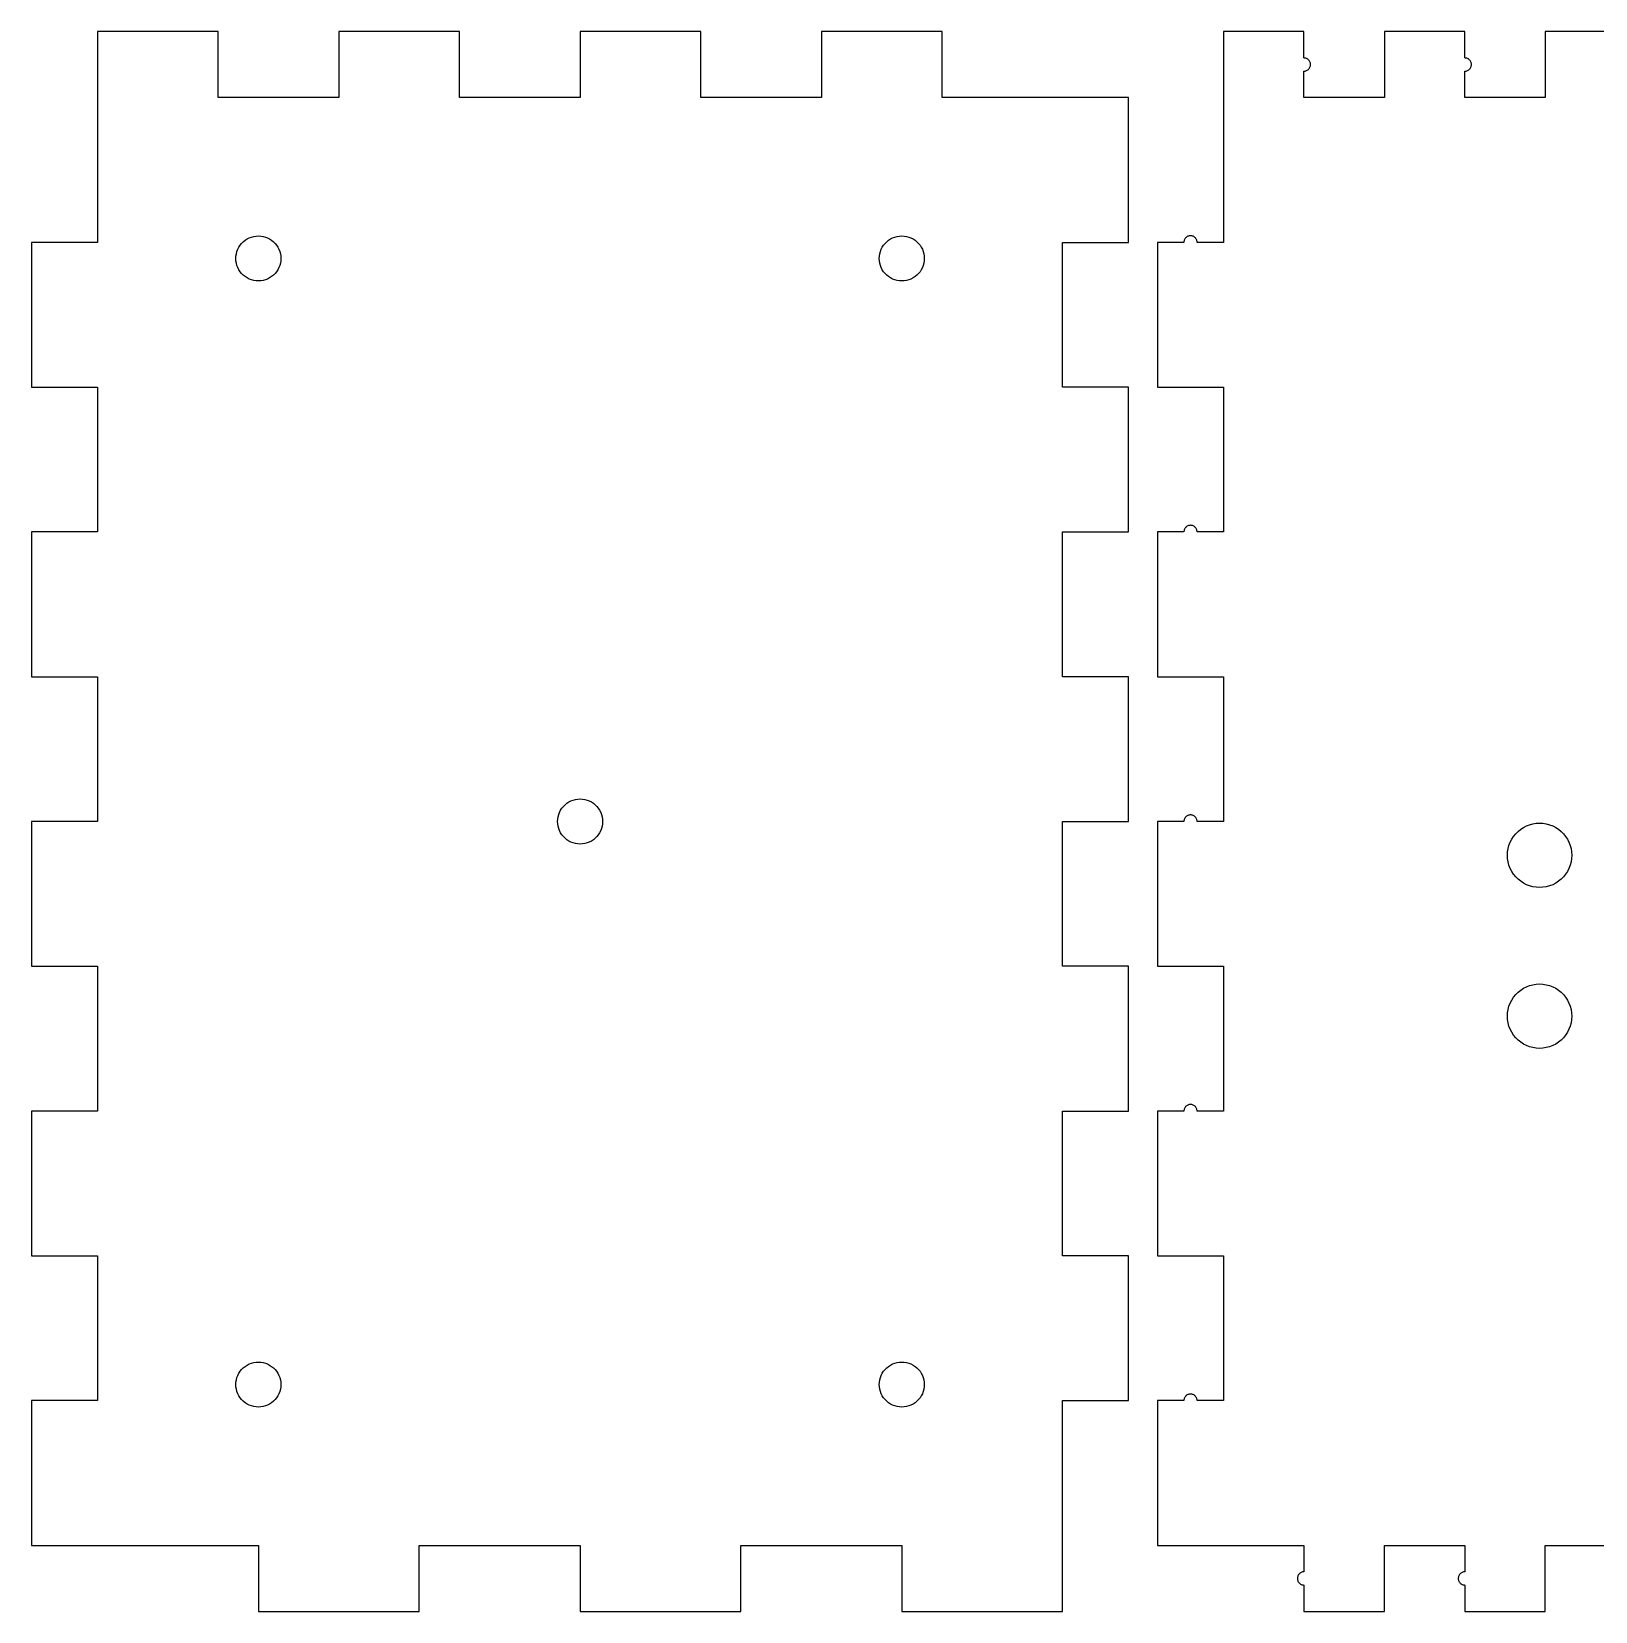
# Model space of a CAD drawing. Header units: metres. Extents: x -4 to 254, y -4 to 180.
# Drawn here: x 65.9 to 163.1, y -4.1 to 94.1 of the extents above; entities that cross this region are included whole.
import ezdxf

# ---------------------------------------------------------------- set-up
doc = ezdxf.new("R2010")
doc.units = ezdxf.units.M

msp = doc.modelspace()

# ---------------------------------------------------------------- linework, layer by layer
for p, q in [((77.5, 94.1), (70, 94.1)), ((70, 94.1), (70, 81)), ((77.5, 90), (77.5, 94.1)), ((92.5, 94.1), (85, 94.1)), ((85, 94.1), (85, 90)), ((92.5, 90), (92.5, 94.1)), ((107.5, 94.1), (100, 94.1)), ((100, 94.1), (100, 90)), ((107.5, 90), (107.5, 94.1)), ((122.5, 94.1), (115, 94.1)), ((115, 94.1), (115, 90)), ((122.5, 90), (122.5, 94.1)), ((145, 94.1), (140, 94.1)), ((140, 94.1), (140, 81)), ((145, 92.46), (145, 94.1)), ((155, 94.1), (150, 94.1)), ((150, 94.1), (150, 90)), ((155, 92.46), (155, 94.1)), ((165, 94.1), (160, 94.1)), ((160, 94.1), (160, 90)), ((145.043, 92.4577), (145, 92.46)), ((145.085, 92.451), (145.043, 92.4577)), ((145.127, 92.4399), (145.085, 92.451)), ((145.167, 92.4245), (145.127, 92.4399)), ((145.205, 92.4051), (145.167, 92.4245)), ((145.241, 92.3817), (145.205, 92.4051)), ((145.274, 92.3547), (145.241, 92.3817)), ((145.305, 92.3243), (145.274, 92.3547)), ((145.332, 92.291), (145.305, 92.3243)), ((155.043, 92.4577), (155, 92.46)), ((155.085, 92.451), (155.043, 92.4577)), ((155.127, 92.4399), (155.085, 92.451)), ((155.167, 92.4245), (155.127, 92.4399)), ((155.205, 92.4051), (155.167, 92.4245)), ((155.241, 92.3817), (155.205, 92.4051)), ((155.274, 92.3547), (155.241, 92.3817)), ((155.305, 92.3243), (155.274, 92.3547)), ((155.332, 92.291), (155.305, 92.3243)), ((145, 91.64), (145.043, 91.6422)), ((145, 90), (145, 91.64)), ((145.043, 91.6422), (145.085, 91.6489)), ((145.085, 91.6489), (145.127, 91.66)), ((145.127, 91.66), (145.167, 91.6754)), ((145.167, 91.6754), (145.205, 91.6949)), ((145.205, 91.6949), (145.241, 91.7183)), ((145.241, 91.7183), (145.274, 91.7453)), ((145.274, 91.7453), (145.305, 91.7757)), ((145.305, 91.7757), (145.332, 91.809)), ((145.355, 92.255), (145.332, 92.291)), ((145.332, 91.809), (145.355, 91.845)), ((145.375, 92.2168), (145.355, 92.255)), ((145.355, 91.845), (145.375, 91.8832)), ((145.39, 92.1767), (145.375, 92.2168)), ((145.375, 91.8832), (145.39, 91.9233)), ((145.401, 92.1352), (145.39, 92.1767)), ((145.39, 91.9233), (145.401, 91.9647)), ((145.408, 92.0928), (145.401, 92.1352)), ((145.401, 91.9647), (145.408, 92.0071)), ((145.41, 92.05), (145.408, 92.0928)), ((145.408, 92.0071), (145.41, 92.05)), ((155, 91.64), (155.043, 91.6422)), ((155, 90), (155, 91.64)), ((155.043, 91.6422), (155.085, 91.6489)), ((155.085, 91.6489), (155.127, 91.66)), ((155.127, 91.66), (155.167, 91.6754)), ((155.167, 91.6754), (155.205, 91.6949)), ((155.205, 91.6949), (155.241, 91.7183)), ((155.241, 91.7183), (155.274, 91.7453)), ((155.274, 91.7453), (155.305, 91.7757)), ((155.305, 91.7757), (155.332, 91.809)), ((155.355, 92.255), (155.332, 92.291)), ((155.332, 91.809), (155.355, 91.845)), ((155.375, 92.2168), (155.355, 92.255)), ((155.355, 91.845), (155.375, 91.8832)), ((155.39, 92.1767), (155.375, 92.2168)), ((155.375, 91.8832), (155.39, 91.9233)), ((155.401, 92.1352), (155.39, 92.1767)), ((155.39, 91.9233), (155.401, 91.9647)), ((155.408, 92.0928), (155.401, 92.1352)), ((155.401, 91.9647), (155.408, 92.0071)), ((155.41, 92.05), (155.408, 92.0928)), ((155.408, 92.0071), (155.41, 92.05)), ((85, 90), (77.5, 90)), ((100, 90), (92.5, 90)), ((115, 90), (107.5, 90)), ((134.1, 90), (122.5, 90)), ((134.1, 81), (134.1, 90)), ((150, 90), (145, 90)), ((160, 90), (155, 90)), ((70, 81), (65.9, 81)), ((65.9, 81), (65.9, 72)), ((78.6685, 80.4326), (78.721, 80.5694)), ((78.721, 80.5694), (78.7876, 80.7)), ((78.7876, 80.7), (78.8674, 80.8229)), ((78.8674, 80.8229), (78.9596, 80.9368)), ((78.9596, 80.9368), (79.0632, 81.0404)), ((79.0632, 81.0404), (79.1771, 81.1326)), ((79.1771, 81.1326), (79.3, 81.2124)), ((79.3, 81.2124), (79.4306, 81.279)), ((79.4306, 81.279), (79.5674, 81.3315)), ((79.5674, 81.3315), (79.7089, 81.3694)), ((79.7089, 81.3694), (79.8537, 81.3923)), ((79.8537, 81.3923), (80, 81.4)), ((80, 81.4), (80.1463, 81.3923)), ((80.1463, 81.3923), (80.2911, 81.3694)), ((80.2911, 81.3694), (80.4326, 81.3315)), ((80.4326, 81.3315), (80.5694, 81.279)), ((80.5694, 81.279), (80.7, 81.2124)), ((80.7, 81.2124), (80.8229, 81.1326)), ((80.8229, 81.1326), (80.9368, 81.0404)), ((80.9368, 81.0404), (81.0404, 80.9368)), ((81.0404, 80.9368), (81.1326, 80.8229)), ((81.1326, 80.8229), (81.2124, 80.7)), ((81.2124, 80.7), (81.279, 80.5694)), ((81.279, 80.5694), (81.3315, 80.4326)), ((118.669, 80.4326), (118.721, 80.5694)), ((118.721, 80.5694), (118.788, 80.7)), ((118.788, 80.7), (118.867, 80.8229)), ((118.867, 80.8229), (118.96, 80.9368)), ((118.96, 80.9368), (119.063, 81.0404)), ((119.063, 81.0404), (119.177, 81.1326)), ((119.177, 81.1326), (119.3, 81.2124)), ((119.3, 81.2124), (119.431, 81.279)), ((119.431, 81.279), (119.567, 81.3315)), ((119.567, 81.3315), (119.709, 81.3694)), ((119.709, 81.3694), (119.854, 81.3923)), ((119.854, 81.3923), (120, 81.4)), ((120, 81.4), (120.146, 81.3923)), ((120.146, 81.3923), (120.291, 81.3694)), ((120.291, 81.3694), (120.433, 81.3315)), ((120.433, 81.3315), (120.569, 81.279)), ((120.569, 81.279), (120.7, 81.2124)), ((120.7, 81.2124), (120.823, 81.1326)), ((120.823, 81.1326), (120.937, 81.0404)), ((120.937, 81.0404), (121.04, 80.9368)), ((121.04, 80.9368), (121.133, 80.8229)), ((121.133, 80.8229), (121.212, 80.7)), ((121.212, 80.7), (121.279, 80.5694)), ((121.279, 80.5694), (121.331, 80.4326)), ((130, 72), (130, 81)), ((130, 81), (134.1, 81)), ((137.54, 81), (135.9, 81)), ((135.9, 81), (135.9, 72)), ((137.542, 81.0428), (137.54, 81)), ((137.549, 81.0852), (137.542, 81.0428)), ((137.56, 81.1267), (137.549, 81.0852)), ((137.575, 81.1667), (137.56, 81.1267)), ((137.595, 81.205), (137.575, 81.1667)), ((137.618, 81.241), (137.595, 81.205)), ((137.645, 81.2743), (137.618, 81.241)), ((137.676, 81.3047), (137.645, 81.2743)), ((137.709, 81.3317), (137.676, 81.3047)), ((137.745, 81.3551), (137.709, 81.3317)), ((137.783, 81.3745), (137.745, 81.3551)), ((137.823, 81.3899), (137.783, 81.3745)), ((137.865, 81.401), (137.823, 81.3899)), ((137.907, 81.4077), (137.865, 81.401)), ((137.95, 81.41), (137.907, 81.4077)), ((137.993, 81.4077), (137.95, 81.41)), ((138.035, 81.401), (137.993, 81.4077)), ((138.077, 81.3899), (138.035, 81.401)), ((138.117, 81.3745), (138.077, 81.3899)), ((138.155, 81.3551), (138.117, 81.3745)), ((138.191, 81.3317), (138.155, 81.3551)), ((138.224, 81.3047), (138.191, 81.3317)), ((138.255, 81.2743), (138.224, 81.3047)), ((138.282, 81.241), (138.255, 81.2743)), ((138.305, 81.205), (138.282, 81.241)), ((138.325, 81.1667), (138.305, 81.205)), ((138.34, 81.1267), (138.325, 81.1667)), ((138.351, 81.0852), (138.34, 81.1267)), ((138.358, 81.0428), (138.351, 81.0852)), ((138.36, 81), (138.358, 81.0428)), ((140, 81), (138.36, 81)), ((78.6, 80), (78.6077, 80.1463)), ((78.6077, 79.8537), (78.6, 80)), ((78.6077, 80.1463), (78.6306, 80.2911)), ((78.6306, 79.7089), (78.6077, 79.8537)), ((78.6306, 80.2911), (78.6685, 80.4326)), ((78.6685, 79.5674), (78.6306, 79.7089)), ((78.721, 79.4306), (78.6685, 79.5674)), ((81.3315, 79.5674), (81.279, 79.4306)), ((81.3315, 80.4326), (81.3694, 80.2911)), ((81.3694, 79.7089), (81.3315, 79.5674)), ((81.3694, 80.2911), (81.3923, 80.1463)), ((81.3923, 79.8537), (81.3694, 79.7089)), ((81.3923, 80.1463), (81.4, 80)), ((81.4, 80), (81.3923, 79.8537)), ((118.6, 80), (118.608, 80.1463)), ((118.608, 79.8537), (118.6, 80)), ((118.608, 80.1463), (118.631, 80.2911)), ((118.631, 79.7089), (118.608, 79.8537)), ((118.631, 80.2911), (118.669, 80.4326)), ((118.669, 79.5674), (118.631, 79.7089)), ((118.721, 79.4306), (118.669, 79.5674)), ((121.331, 79.5674), (121.279, 79.4306)), ((121.331, 80.4326), (121.369, 80.2911)), ((121.369, 79.7089), (121.331, 79.5674)), ((121.369, 80.2911), (121.392, 80.1463)), ((121.392, 79.8537), (121.369, 79.7089)), ((121.392, 80.1463), (121.4, 80)), ((121.4, 80), (121.392, 79.8537)), ((78.7876, 79.3), (78.721, 79.4306)), ((78.8674, 79.1771), (78.7876, 79.3)), ((78.9596, 79.0632), (78.8674, 79.1771)), ((79.0632, 78.9596), (78.9596, 79.0632)), ((79.1771, 78.8674), (79.0632, 78.9596)), ((79.3, 78.7876), (79.1771, 78.8674)), ((79.4306, 78.721), (79.3, 78.7876)), ((79.5674, 78.6685), (79.4306, 78.721)), ((79.7089, 78.6306), (79.5674, 78.6685)), ((79.8537, 78.6077), (79.7089, 78.6306)), ((80, 78.6), (79.8537, 78.6077)), ((80.1463, 78.6077), (80, 78.6)), ((80.2911, 78.6306), (80.1463, 78.6077)), ((80.4326, 78.6685), (80.2911, 78.6306)), ((80.5694, 78.721), (80.4326, 78.6685)), ((80.7, 78.7876), (80.5694, 78.721)), ((80.8229, 78.8674), (80.7, 78.7876)), ((80.9368, 78.9596), (80.8229, 78.8674)), ((81.0404, 79.0632), (80.9368, 78.9596)), ((81.1326, 79.1771), (81.0404, 79.0632)), ((81.2124, 79.3), (81.1326, 79.1771)), ((81.279, 79.4306), (81.2124, 79.3)), ((118.788, 79.3), (118.721, 79.4306)), ((118.867, 79.1771), (118.788, 79.3)), ((118.96, 79.0632), (118.867, 79.1771)), ((119.063, 78.9596), (118.96, 79.0632)), ((119.177, 78.8674), (119.063, 78.9596)), ((119.3, 78.7876), (119.177, 78.8674)), ((119.431, 78.721), (119.3, 78.7876)), ((119.567, 78.6685), (119.431, 78.721)), ((119.709, 78.6306), (119.567, 78.6685)), ((119.854, 78.6077), (119.709, 78.6306)), ((120, 78.6), (119.854, 78.6077)), ((120.146, 78.6077), (120, 78.6)), ((120.291, 78.6306), (120.146, 78.6077)), ((120.433, 78.6685), (120.291, 78.6306)), ((120.569, 78.721), (120.433, 78.6685)), ((120.7, 78.7876), (120.569, 78.721)), ((120.823, 78.8674), (120.7, 78.7876)), ((120.937, 78.9596), (120.823, 78.8674)), ((121.04, 79.0632), (120.937, 78.9596)), ((121.133, 79.1771), (121.04, 79.0632)), ((121.212, 79.3), (121.133, 79.1771)), ((121.279, 79.4306), (121.212, 79.3)), ((65.9, 72), (70, 72)), ((70, 72), (70, 63)), ((134.1, 72), (130, 72)), ((134.1, 63), (134.1, 72)), ((135.9, 72), (140, 72)), ((140, 72), (140, 63)), ((70, 63), (65.9, 63)), ((65.9, 63), (65.9, 54)), ((130, 54), (130, 63)), ((130, 63), (134.1, 63)), ((137.54, 63), (135.9, 63)), ((135.9, 63), (135.9, 54)), ((137.542, 63.0428), (137.54, 63)), ((137.549, 63.0852), (137.542, 63.0428)), ((137.56, 63.1267), (137.549, 63.0852)), ((137.575, 63.1667), (137.56, 63.1267)), ((137.595, 63.205), (137.575, 63.1667)), ((137.618, 63.241), (137.595, 63.205)), ((137.645, 63.2743), (137.618, 63.241)), ((137.676, 63.3047), (137.645, 63.2743)), ((137.709, 63.3317), (137.676, 63.3047)), ((137.745, 63.3551), (137.709, 63.3317)), ((137.783, 63.3745), (137.745, 63.3551)), ((137.823, 63.3899), (137.783, 63.3745)), ((137.865, 63.401), (137.823, 63.3899)), ((137.907, 63.4077), (137.865, 63.401)), ((137.95, 63.41), (137.907, 63.4077)), ((137.993, 63.4077), (137.95, 63.41)), ((138.035, 63.401), (137.993, 63.4077)), ((138.077, 63.3899), (138.035, 63.401)), ((138.117, 63.3745), (138.077, 63.3899)), ((138.155, 63.3551), (138.117, 63.3745)), ((138.191, 63.3317), (138.155, 63.3551)), ((138.224, 63.3047), (138.191, 63.3317)), ((138.255, 63.2743), (138.224, 63.3047)), ((138.282, 63.241), (138.255, 63.2743)), ((138.305, 63.205), (138.282, 63.241)), ((138.325, 63.1667), (138.305, 63.205)), ((138.34, 63.1267), (138.325, 63.1667)), ((138.351, 63.0852), (138.34, 63.1267)), ((138.358, 63.0428), (138.351, 63.0852)), ((138.36, 63), (138.358, 63.0428)), ((140, 63), (138.36, 63)), ((65.9, 54), (70, 54)), ((70, 54), (70, 45)), ((134.1, 54), (130, 54)), ((134.1, 45), (134.1, 54)), ((135.9, 54), (140, 54)), ((140, 54), (140, 45)), ((99.1771, 46.1326), (99.3, 46.2124)), ((99.3, 46.2124), (99.4306, 46.279)), ((99.4306, 46.279), (99.5674, 46.3315)), ((99.5674, 46.3315), (99.7089, 46.3694)), ((99.7089, 46.3694), (99.8537, 46.3923)), ((99.8537, 46.3923), (100, 46.4)), ((100, 46.4), (100.146, 46.3923)), ((100.146, 46.3923), (100.291, 46.3694)), ((100.291, 46.3694), (100.433, 46.3315)), ((100.433, 46.3315), (100.569, 46.279)), ((100.569, 46.279), (100.7, 46.2124)), ((100.7, 46.2124), (100.823, 46.1326)), ((98.6077, 45.1463), (98.6306, 45.2911)), ((98.6306, 45.2911), (98.6685, 45.4326)), ((98.6685, 45.4326), (98.721, 45.5694)), ((98.721, 45.5694), (98.7876, 45.7)), ((98.7876, 45.7), (98.8674, 45.8229)), ((98.8674, 45.8229), (98.9596, 45.9368)), ((98.9596, 45.9368), (99.0632, 46.0404)), ((99.0632, 46.0404), (99.1771, 46.1326)), ((100.823, 46.1326), (100.937, 46.0404)), ((100.937, 46.0404), (101.04, 45.9368)), ((101.04, 45.9368), (101.133, 45.8229)), ((101.133, 45.8229), (101.212, 45.7)), ((101.212, 45.7), (101.279, 45.5694)), ((101.279, 45.5694), (101.331, 45.4326)), ((101.331, 45.4326), (101.369, 45.2911)), ((101.369, 45.2911), (101.392, 45.1463)), ((137.595, 45.205), (137.575, 45.1667)), ((137.618, 45.241), (137.595, 45.205)), ((137.645, 45.2743), (137.618, 45.241)), ((137.676, 45.3047), (137.645, 45.2743)), ((137.709, 45.3317), (137.676, 45.3047)), ((137.745, 45.3551), (137.709, 45.3317)), ((137.783, 45.3745), (137.745, 45.3551)), ((137.823, 45.3899), (137.783, 45.3745)), ((137.865, 45.401), (137.823, 45.3899)), ((137.907, 45.4077), (137.865, 45.401)), ((137.95, 45.41), (137.907, 45.4077)), ((137.993, 45.4077), (137.95, 45.41)), ((138.035, 45.401), (137.993, 45.4077)), ((138.077, 45.3899), (138.035, 45.401)), ((138.117, 45.3745), (138.077, 45.3899)), ((138.155, 45.3551), (138.117, 45.3745)), ((138.191, 45.3317), (138.155, 45.3551)), ((138.224, 45.3047), (138.191, 45.3317)), ((138.255, 45.2743), (138.224, 45.3047)), ((138.282, 45.241), (138.255, 45.2743)), ((138.305, 45.205), (138.282, 45.241)), ((138.325, 45.1667), (138.305, 45.205)), ((70, 45), (65.9, 45)), ((65.9, 45), (65.9, 36)), ((98.6, 45), (98.6077, 45.1463)), ((98.6077, 44.8537), (98.6, 45)), ((98.6306, 44.7089), (98.6077, 44.8537)), ((98.6685, 44.5674), (98.6306, 44.7089)), ((98.721, 44.4306), (98.6685, 44.5674)), ((98.7876, 44.3), (98.721, 44.4306)), ((98.8674, 44.1771), (98.7876, 44.3)), ((101.212, 44.3), (101.133, 44.1771)), ((101.279, 44.4306), (101.212, 44.3)), ((101.331, 44.5674), (101.279, 44.4306)), ((101.369, 44.7089), (101.331, 44.5674)), ((101.392, 44.8537), (101.369, 44.7089)), ((101.392, 45.1463), (101.4, 45)), ((101.4, 45), (101.392, 44.8537)), ((130, 36), (130, 45)), ((130, 45), (134.1, 45)), ((137.54, 45), (135.9, 45)), ((135.9, 45), (135.9, 36)), ((137.542, 45.0428), (137.54, 45)), ((137.549, 45.0852), (137.542, 45.0428)), ((137.56, 45.1267), (137.549, 45.0852)), ((137.575, 45.1667), (137.56, 45.1267)), ((138.34, 45.1267), (138.325, 45.1667)), ((138.351, 45.0852), (138.34, 45.1267)), ((138.358, 45.0428), (138.351, 45.0852)), ((138.36, 45), (138.358, 45.0428)), ((140, 45), (138.36, 45)), ((158.032, 44.0756), (158.164, 44.2383)), ((158.164, 44.2383), (158.312, 44.3863)), ((158.312, 44.3863), (158.474, 44.518)), ((158.474, 44.518), (158.65, 44.632)), ((158.65, 44.632), (158.837, 44.7271)), ((158.837, 44.7271), (159.032, 44.8021)), ((159.032, 44.8021), (159.234, 44.8563)), ((159.234, 44.8563), (159.441, 44.889)), ((159.441, 44.889), (159.65, 44.9)), ((159.65, 44.9), (159.859, 44.889)), ((159.859, 44.889), (160.066, 44.8563)), ((160.066, 44.8563), (160.268, 44.8021)), ((160.268, 44.8021), (160.463, 44.7271)), ((160.463, 44.7271), (160.65, 44.632)), ((160.65, 44.632), (160.826, 44.518)), ((160.826, 44.518), (160.988, 44.3863)), ((160.988, 44.3863), (161.136, 44.2383)), ((161.136, 44.2383), (161.268, 44.0756)), ((98.9596, 44.0632), (98.8674, 44.1771)), ((99.0632, 43.9596), (98.9596, 44.0632)), ((99.1771, 43.8674), (99.0632, 43.9596)), ((99.3, 43.7876), (99.1771, 43.8674)), ((99.4306, 43.721), (99.3, 43.7876)), ((99.5674, 43.6685), (99.4306, 43.721)), ((99.7089, 43.6306), (99.5674, 43.6685)), ((99.8537, 43.6077), (99.7089, 43.6306)), ((100, 43.6), (99.8537, 43.6077)), ((100.146, 43.6077), (100, 43.6)), ((100.291, 43.6306), (100.146, 43.6077)), ((100.433, 43.6685), (100.291, 43.6306)), ((100.569, 43.721), (100.433, 43.6685)), ((100.7, 43.7876), (100.569, 43.721)), ((100.823, 43.8674), (100.7, 43.7876)), ((100.937, 43.9596), (100.823, 43.8674)), ((101.04, 44.0632), (100.937, 43.9596)), ((101.133, 44.1771), (101.04, 44.0632)), ((157.661, 43.1091), (157.694, 43.3158)), ((157.694, 43.3158), (157.748, 43.518)), ((157.748, 43.518), (157.823, 43.7135)), ((157.823, 43.7135), (157.918, 43.9)), ((157.918, 43.9), (158.032, 44.0756)), ((161.268, 44.0756), (161.382, 43.9)), ((161.382, 43.9), (161.477, 43.7135)), ((161.477, 43.7135), (161.552, 43.518)), ((161.552, 43.518), (161.606, 43.3158)), ((161.606, 43.3158), (161.639, 43.1091)), ((157.65, 42.9), (157.661, 43.1091)), ((157.661, 42.6909), (157.65, 42.9)), ((157.694, 42.4842), (157.661, 42.6909)), ((157.748, 42.282), (157.694, 42.4842)), ((157.823, 42.0865), (157.748, 42.282)), ((161.552, 42.282), (161.477, 42.0865)), ((161.606, 42.4842), (161.552, 42.282)), ((161.639, 42.6909), (161.606, 42.4842)), ((161.639, 43.1091), (161.65, 42.9)), ((161.65, 42.9), (161.639, 42.6909)), ((157.918, 41.9), (157.823, 42.0865)), ((158.032, 41.7244), (157.918, 41.9)), ((158.164, 41.5617), (158.032, 41.7244)), ((158.312, 41.4137), (158.164, 41.5617)), ((158.474, 41.282), (158.312, 41.4137)), ((158.65, 41.1679), (158.474, 41.282)), ((160.826, 41.282), (160.65, 41.1679)), ((160.988, 41.4137), (160.826, 41.282)), ((161.136, 41.5617), (160.988, 41.4137)), ((161.268, 41.7244), (161.136, 41.5617)), ((161.382, 41.9), (161.268, 41.7244)), ((161.477, 42.0865), (161.382, 41.9)), ((158.837, 41.0729), (158.65, 41.1679)), ((159.032, 40.9979), (158.837, 41.0729)), ((159.234, 40.9437), (159.032, 40.9979)), ((159.441, 40.9109), (159.234, 40.9437)), ((159.65, 40.9), (159.441, 40.9109)), ((159.859, 40.9109), (159.65, 40.9)), ((160.066, 40.9437), (159.859, 40.9109)), ((160.268, 40.9979), (160.066, 40.9437)), ((160.463, 41.0729), (160.268, 40.9979)), ((160.65, 41.1679), (160.463, 41.0729)), ((65.9, 36), (70, 36)), ((70, 36), (70, 27)), ((134.1, 36), (130, 36)), ((134.1, 27), (134.1, 36)), ((135.9, 36), (140, 36)), ((140, 36), (140, 27)), ((158.164, 34.2383), (158.312, 34.3863)), ((158.312, 34.3863), (158.474, 34.518)), ((158.474, 34.518), (158.65, 34.632)), ((158.65, 34.632), (158.837, 34.7271)), ((158.837, 34.7271), (159.032, 34.8021)), ((159.032, 34.8021), (159.234, 34.8563)), ((159.234, 34.8563), (159.441, 34.889)), ((159.441, 34.889), (159.65, 34.9)), ((159.65, 34.9), (159.859, 34.889)), ((159.859, 34.889), (160.066, 34.8563)), ((160.066, 34.8563), (160.268, 34.8021)), ((160.268, 34.8021), (160.463, 34.7271)), ((160.463, 34.7271), (160.65, 34.632)), ((160.65, 34.632), (160.826, 34.518)), ((160.826, 34.518), (160.988, 34.3863)), ((160.988, 34.3863), (161.136, 34.2383)), ((157.694, 33.3158), (157.748, 33.518)), ((157.748, 33.518), (157.823, 33.7135)), ((157.823, 33.7135), (157.918, 33.9)), ((157.918, 33.9), (158.032, 34.0756)), ((158.032, 34.0756), (158.164, 34.2383)), ((161.136, 34.2383), (161.268, 34.0756)), ((161.268, 34.0756), (161.382, 33.9)), ((161.382, 33.9), (161.477, 33.7135)), ((161.477, 33.7135), (161.552, 33.518)), ((161.552, 33.518), (161.606, 33.3158)), ((157.65, 32.9), (157.661, 33.1091)), ((157.661, 32.6909), (157.65, 32.9)), ((157.661, 33.1091), (157.694, 33.3158)), ((157.694, 32.4842), (157.661, 32.6909)), ((157.748, 32.282), (157.694, 32.4842)), ((161.606, 32.4842), (161.552, 32.282)), ((161.606, 33.3158), (161.639, 33.1091)), ((161.639, 32.6909), (161.606, 32.4842)), ((161.639, 33.1091), (161.65, 32.9)), ((161.65, 32.9), (161.639, 32.6909)), ((157.823, 32.0865), (157.748, 32.282)), ((157.918, 31.9), (157.823, 32.0865)), ((158.032, 31.7244), (157.918, 31.9)), ((158.164, 31.5617), (158.032, 31.7244)), ((158.312, 31.4137), (158.164, 31.5617)), ((161.136, 31.5617), (160.988, 31.4137)), ((161.268, 31.7244), (161.136, 31.5617)), ((161.382, 31.9), (161.268, 31.7244)), ((161.477, 32.0865), (161.382, 31.9)), ((161.552, 32.282), (161.477, 32.0865)), ((158.474, 31.282), (158.312, 31.4137)), ((158.65, 31.1679), (158.474, 31.282)), ((158.837, 31.0729), (158.65, 31.1679)), ((159.032, 30.9979), (158.837, 31.0729)), ((159.234, 30.9437), (159.032, 30.9979)), ((159.441, 30.9109), (159.234, 30.9437)), ((159.65, 30.9), (159.441, 30.9109)), ((159.859, 30.9109), (159.65, 30.9)), ((160.066, 30.9437), (159.859, 30.9109)), ((160.268, 30.9979), (160.066, 30.9437)), ((160.463, 31.0729), (160.268, 30.9979)), ((160.65, 31.1679), (160.463, 31.0729)), ((160.826, 31.282), (160.65, 31.1679)), ((160.988, 31.4137), (160.826, 31.282)), ((70, 27), (65.9, 27)), ((65.9, 27), (65.9, 18)), ((130, 18), (130, 27)), ((130, 27), (134.1, 27)), ((137.54, 27), (135.9, 27)), ((135.9, 27), (135.9, 18)), ((137.542, 27.0428), (137.54, 27)), ((137.549, 27.0852), (137.542, 27.0428)), ((137.56, 27.1267), (137.549, 27.0852)), ((137.575, 27.1667), (137.56, 27.1267)), ((137.595, 27.205), (137.575, 27.1667)), ((137.618, 27.241), (137.595, 27.205)), ((137.645, 27.2743), (137.618, 27.241)), ((137.676, 27.3047), (137.645, 27.2743)), ((137.709, 27.3317), (137.676, 27.3047)), ((137.745, 27.3551), (137.709, 27.3317)), ((137.783, 27.3745), (137.745, 27.3551)), ((137.823, 27.3899), (137.783, 27.3745)), ((137.865, 27.401), (137.823, 27.3899)), ((137.907, 27.4077), (137.865, 27.401)), ((137.95, 27.41), (137.907, 27.4077)), ((137.993, 27.4077), (137.95, 27.41)), ((138.035, 27.401), (137.993, 27.4077)), ((138.077, 27.3899), (138.035, 27.401)), ((138.117, 27.3745), (138.077, 27.3899)), ((138.155, 27.3551), (138.117, 27.3745)), ((138.191, 27.3317), (138.155, 27.3551)), ((138.224, 27.3047), (138.191, 27.3317)), ((138.255, 27.2743), (138.224, 27.3047)), ((138.282, 27.241), (138.255, 27.2743)), ((138.305, 27.205), (138.282, 27.241)), ((138.325, 27.1667), (138.305, 27.205)), ((138.34, 27.1267), (138.325, 27.1667)), ((138.351, 27.0852), (138.34, 27.1267)), ((138.358, 27.0428), (138.351, 27.0852)), ((138.36, 27), (138.358, 27.0428)), ((140, 27), (138.36, 27)), ((65.9, 18), (70, 18)), ((70, 18), (70, 9)), ((134.1, 18), (130, 18)), ((134.1, 9), (134.1, 18)), ((135.9, 18), (140, 18)), ((140, 18), (140, 9)), ((78.7876, 10.7), (78.8674, 10.8229)), ((78.8674, 10.8229), (78.9596, 10.9368)), ((78.9596, 10.9368), (79.0632, 11.0404)), ((79.0632, 11.0404), (79.1771, 11.1326)), ((79.1771, 11.1326), (79.3, 11.2124)), ((79.3, 11.2124), (79.4306, 11.279)), ((79.4306, 11.279), (79.5674, 11.3315)), ((79.5674, 11.3315), (79.7089, 11.3694)), ((79.7089, 11.3694), (79.8537, 11.3923)), ((79.8537, 11.3923), (80, 11.4)), ((80, 11.4), (80.1463, 11.3923)), ((80.1463, 11.3923), (80.2911, 11.3694)), ((80.2911, 11.3694), (80.4326, 11.3315)), ((80.4326, 11.3315), (80.5694, 11.279)), ((80.5694, 11.279), (80.7, 11.2124)), ((80.7, 11.2124), (80.8229, 11.1326)), ((80.8229, 11.1326), (80.9368, 11.0404)), ((80.9368, 11.0404), (81.0404, 10.9368)), ((81.0404, 10.9368), (81.1326, 10.8229)), ((81.1326, 10.8229), (81.2124, 10.7)), ((118.788, 10.7), (118.867, 10.8229)), ((118.867, 10.8229), (118.96, 10.9368)), ((118.96, 10.9368), (119.063, 11.0404)), ((119.063, 11.0404), (119.177, 11.1326)), ((119.177, 11.1326), (119.3, 11.2124)), ((119.3, 11.2124), (119.431, 11.279)), ((119.431, 11.279), (119.567, 11.3315)), ((119.567, 11.3315), (119.709, 11.3694)), ((119.709, 11.3694), (119.854, 11.3923)), ((119.854, 11.3923), (120, 11.4)), ((120, 11.4), (120.146, 11.3923)), ((120.146, 11.3923), (120.291, 11.3694)), ((120.291, 11.3694), (120.433, 11.3315)), ((120.433, 11.3315), (120.569, 11.279)), ((120.569, 11.279), (120.7, 11.2124)), ((120.7, 11.2124), (120.823, 11.1326)), ((120.823, 11.1326), (120.937, 11.0404)), ((120.937, 11.0404), (121.04, 10.9368)), ((121.04, 10.9368), (121.133, 10.8229)), ((121.133, 10.8229), (121.212, 10.7)), ((78.6, 10), (78.6077, 10.1463)), ((78.6077, 9.85365), (78.6, 10)), ((78.6077, 10.1463), (78.6306, 10.2911)), ((78.6306, 9.70892), (78.6077, 9.85365)), ((78.6306, 10.2911), (78.6685, 10.4326)), ((78.6685, 10.4326), (78.721, 10.5694)), ((78.721, 10.5694), (78.7876, 10.7)), ((81.2124, 10.7), (81.279, 10.5694)), ((81.279, 10.5694), (81.3315, 10.4326)), ((81.3315, 10.4326), (81.3694, 10.2911)), ((81.3694, 10.2911), (81.3923, 10.1463)), ((81.3923, 9.85365), (81.3694, 9.70892)), ((81.3923, 10.1463), (81.4, 10)), ((81.4, 10), (81.3923, 9.85365)), ((118.6, 10), (118.608, 10.1463)), ((118.608, 9.85365), (118.6, 10)), ((118.608, 10.1463), (118.631, 10.2911)), ((118.631, 9.70892), (118.608, 9.85365)), ((118.631, 10.2911), (118.669, 10.4326)), ((118.669, 10.4326), (118.721, 10.5694)), ((118.721, 10.5694), (118.788, 10.7)), ((121.212, 10.7), (121.279, 10.5694)), ((121.279, 10.5694), (121.331, 10.4326)), ((121.331, 10.4326), (121.369, 10.2911)), ((121.369, 10.2911), (121.392, 10.1463)), ((121.392, 9.85365), (121.369, 9.70892)), ((121.392, 10.1463), (121.4, 10)), ((121.4, 10), (121.392, 9.85365)), ((70, 9), (65.9, 9)), ((65.9, 9), (65.9, 0)), ((78.6685, 9.56737), (78.6306, 9.70892)), ((78.721, 9.43056), (78.6685, 9.56737)), ((78.7876, 9.29999), (78.721, 9.43056)), ((78.8674, 9.17709), (78.7876, 9.29999)), ((78.9596, 9.0632), (78.8674, 9.17709)), ((79.0632, 8.95959), (78.9596, 9.0632)), ((79.1771, 8.86737), (79.0632, 8.95959)), ((79.3, 8.78755), (79.1771, 8.86737)), ((80.8229, 8.86737), (80.7, 8.78755)), ((80.9368, 8.95959), (80.8229, 8.86737)), ((81.0404, 9.0632), (80.9368, 8.95959)), ((81.1326, 9.17709), (81.0404, 9.0632)), ((81.2124, 9.29999), (81.1326, 9.17709)), ((81.279, 9.43056), (81.2124, 9.29999)), ((81.3315, 9.56737), (81.279, 9.43056)), ((81.3694, 9.70892), (81.3315, 9.56737)), ((118.669, 9.56737), (118.631, 9.70892)), ((118.721, 9.43056), (118.669, 9.56737)), ((118.788, 9.29999), (118.721, 9.43056)), ((118.867, 9.17709), (118.788, 9.29999)), ((118.96, 9.0632), (118.867, 9.17709)), ((119.063, 8.95959), (118.96, 9.0632)), ((119.177, 8.86737), (119.063, 8.95959)), ((119.3, 8.78755), (119.177, 8.86737)), ((120.823, 8.86737), (120.7, 8.78755)), ((120.937, 8.95959), (120.823, 8.86737)), ((121.04, 9.0632), (120.937, 8.95959)), ((121.133, 9.17709), (121.04, 9.0632)), ((121.212, 9.29999), (121.133, 9.17709)), ((121.279, 9.43056), (121.212, 9.29999)), ((121.331, 9.56737), (121.279, 9.43056)), ((121.369, 9.70892), (121.331, 9.56737)), ((130, -4.09999), (130, 9)), ((130, 9), (134.1, 9)), ((137.54, 9), (135.9, 9)), ((135.9, 9), (135.9, 0)), ((137.542, 9.04285), (137.54, 9)), ((137.549, 9.08524), (137.542, 9.04285)), ((137.56, 9.12669), (137.549, 9.08524)), ((137.575, 9.16675), (137.56, 9.12669)), ((137.595, 9.20499), (137.575, 9.16675)), ((137.618, 9.24098), (137.595, 9.20499)), ((137.645, 9.27434), (137.618, 9.24098)), ((137.676, 9.30469), (137.645, 9.27434)), ((137.709, 9.3317), (137.676, 9.30469)), ((137.745, 9.35506), (137.709, 9.3317)), ((137.783, 9.37454), (137.745, 9.35506)), ((137.823, 9.38992), (137.783, 9.37454)), ((137.865, 9.40103), (137.823, 9.38992)), ((137.907, 9.40775), (137.865, 9.40103)), ((137.95, 9.40999), (137.907, 9.40775)), ((137.993, 9.40775), (137.95, 9.40999)), ((138.035, 9.40103), (137.993, 9.40775)), ((138.077, 9.38992), (138.035, 9.40103)), ((138.117, 9.37454), (138.077, 9.38992)), ((138.155, 9.35506), (138.117, 9.37454)), ((138.191, 9.3317), (138.155, 9.35506)), ((138.224, 9.30469), (138.191, 9.3317)), ((138.255, 9.27434), (138.224, 9.30469)), ((138.282, 9.24098), (138.255, 9.27434)), ((138.305, 9.20499), (138.282, 9.24098)), ((138.325, 9.16675), (138.305, 9.20499)), ((138.34, 9.12669), (138.325, 9.16675)), ((138.351, 9.08524), (138.34, 9.12669)), ((138.358, 9.04285), (138.351, 9.08524)), ((138.36, 9), (138.358, 9.04285)), ((140, 9), (138.36, 9)), ((79.4306, 8.72102), (79.3, 8.78755)), ((79.5674, 8.66852), (79.4306, 8.72102)), ((79.7089, 8.63058), (79.5674, 8.66852)), ((79.8537, 8.60767), (79.7089, 8.63058)), ((80, 8.59999), (79.8537, 8.60767)), ((80.1463, 8.60767), (80, 8.59999)), ((80.2911, 8.63058), (80.1463, 8.60767)), ((80.4326, 8.66852), (80.2911, 8.63058)), ((80.5694, 8.72102), (80.4326, 8.66852)), ((80.7, 8.78755), (80.5694, 8.72102)), ((119.431, 8.72102), (119.3, 8.78755)), ((119.567, 8.66852), (119.431, 8.72102)), ((119.709, 8.63058), (119.567, 8.66852)), ((119.854, 8.60767), (119.709, 8.63058)), ((120, 8.59999), (119.854, 8.60767)), ((120.146, 8.60767), (120, 8.59999)), ((120.291, 8.63058), (120.146, 8.60767)), ((120.433, 8.66852), (120.291, 8.63058)), ((120.569, 8.72102), (120.433, 8.66852)), ((120.7, 8.78755), (120.569, 8.72102)), ((65.9, 0), (80, 0)), ((80, 0), (80, -4.09999)), ((90, 0), (100, 0)), ((90, -4.09999), (90, 0)), ((100, 0), (100, -4.09999)), ((110, -4.09999), (110, 0)), ((110, 0), (120, 0)), ((120, 0), (120, -4.09999)), ((135.9, 0), (145, 0)), ((145, 0), (145, -1.63998)), ((150, 0), (155, 0)), ((150, -4.09999), (150, 0)), ((155, 0), (155, -1.63998)), ((160, -4.09999), (160, 0)), ((160, 0), (165, 0)), ((144.61, -1.92329), (144.599, -1.96474)), ((144.625, -1.88322), (144.61, -1.92329)), ((144.645, -1.84499), (144.625, -1.88322)), ((144.668, -1.80899), (144.645, -1.84499)), ((144.695, -1.77565), (144.668, -1.80899)), ((144.726, -1.7453), (144.695, -1.77565)), ((144.759, -1.71829), (144.726, -1.7453)), ((144.795, -1.69492), (144.759, -1.71829)), ((144.833, -1.67543), (144.795, -1.69492)), ((144.873, -1.66005), (144.833, -1.67543)), ((144.915, -1.64894), (144.873, -1.66005)), ((144.957, -1.64223), (144.915, -1.64894)), ((145, -1.63998), (144.957, -1.64223)), ((154.61, -1.92329), (154.599, -1.96474)), ((154.625, -1.88322), (154.61, -1.92329)), ((154.645, -1.84499), (154.625, -1.88322)), ((154.668, -1.80899), (154.645, -1.84499)), ((154.695, -1.77565), (154.668, -1.80899)), ((154.726, -1.7453), (154.695, -1.77565)), ((154.759, -1.71829), (154.726, -1.7453)), ((154.795, -1.69492), (154.759, -1.71829)), ((154.833, -1.67543), (154.795, -1.69492)), ((154.873, -1.66005), (154.833, -1.67543)), ((154.915, -1.64894), (154.873, -1.66005)), ((154.957, -1.64223), (154.915, -1.64894)), ((155, -1.63998), (154.957, -1.64223)), ((144.592, -2.00713), (144.59, -2.04999)), ((144.59, -2.04999), (144.592, -2.09285)), ((144.599, -1.96474), (144.592, -2.00713)), ((144.592, -2.09285), (144.599, -2.13522)), ((144.599, -2.13522), (144.61, -2.17668)), ((144.61, -2.17668), (144.625, -2.21675)), ((144.625, -2.21675), (144.645, -2.25499)), ((144.645, -2.25499), (144.668, -2.29099)), ((144.668, -2.29099), (144.695, -2.32433)), ((144.695, -2.32433), (144.726, -2.35468)), ((144.726, -2.35468), (144.759, -2.38168)), ((144.759, -2.38168), (144.795, -2.40506)), ((144.795, -2.40506), (144.833, -2.42455)), ((144.833, -2.42455), (144.873, -2.43993)), ((144.873, -2.43993), (144.915, -2.45102)), ((144.915, -2.45102), (144.957, -2.45773)), ((144.957, -2.45773), (145, -2.45999)), ((145, -2.45999), (145, -4.09999)), ((154.592, -2.00713), (154.59, -2.04999)), ((154.59, -2.04999), (154.592, -2.09285)), ((154.599, -1.96474), (154.592, -2.00713)), ((154.592, -2.09285), (154.599, -2.13522)), ((154.599, -2.13522), (154.61, -2.17668)), ((154.61, -2.17668), (154.625, -2.21675)), ((154.625, -2.21675), (154.645, -2.25499)), ((154.645, -2.25499), (154.668, -2.29099)), ((154.668, -2.29099), (154.695, -2.32433)), ((154.695, -2.32433), (154.726, -2.35468)), ((154.726, -2.35468), (154.759, -2.38168)), ((154.759, -2.38168), (154.795, -2.40506)), ((154.795, -2.40506), (154.833, -2.42455)), ((154.833, -2.42455), (154.873, -2.43993)), ((154.873, -2.43993), (154.915, -2.45102)), ((154.915, -2.45102), (154.957, -2.45773)), ((154.957, -2.45773), (155, -2.45999)), ((155, -2.45999), (155, -4.09999)), ((80, -4.09999), (90, -4.09999)), ((100, -4.09999), (110, -4.09999)), ((120, -4.09999), (130, -4.09999)), ((145, -4.09999), (150, -4.09999)), ((155, -4.09999), (160, -4.09999))]:
    msp.add_line(p, q)

doc.saveas('drawing.dxf')
